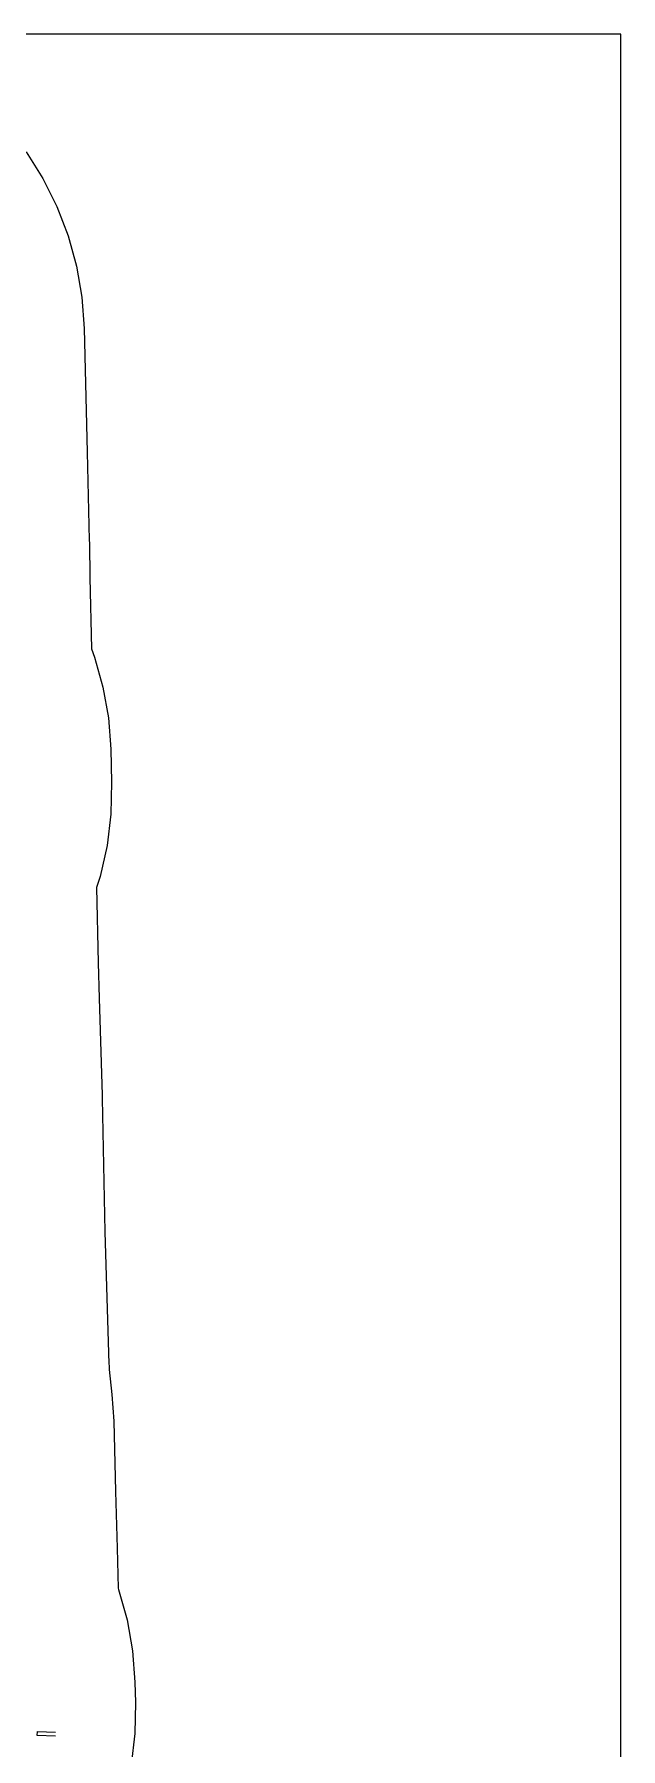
# Model space of a CAD drawing. Header units: metres. Extents: x 376 to 894, y 14078 to 15017.
# Drawn here: x 802.5 to 894.2, y 14749.6 to 15017.4 of the extents above; entities that cross this region are included whole.
import ezdxf

# ---------------------------------------------------------------- set-up
doc = ezdxf.new("R2010")
doc.units = ezdxf.units.M
for name, color, linetype in [('BOUNDARY', 7, 'Continuous'), ('GROUND', 7, 'Continuous'), ('WATER_PIPELINE', 7, 'Continuous')]:
    doc.layers.add(name, color=color, linetype=linetype)

msp = doc.modelspace()

# ---------------------------------------------------------------- linework, layer by layer
at = {"layer": 'BOUNDARY'}
msp.add_lwpolyline([(376.33, 14077.61), (894.21, 14077.61), (894.21, 15017.4), (376.33, 15017.4)], close=True, dxfattribs=at)
at = {"layer": 'GROUND'}
msp.add_lwpolyline([(801.2, 14999.03), (803.82, 14994.88), (806.02, 14990.5), (807.78, 14985.92), (809.09, 14981.19), (809.92, 14976.36), (810.28, 14971.46), (810.74, 14952.12), (811.09, 14938.36), (811.1, 14937.91), (811.18, 14932.54), (811.42, 14921.39), (811.91, 14920.13), (813.22, 14915.42), (814.07, 14910.61), (814.44, 14905.73), (814.58, 14900.56), (814.47, 14895.6), (813.87, 14890.67), (812.78, 14885.82), (812.22, 14884.14), (812.45, 14872.35), (812.62, 14866.83), (813.08, 14851.71), (813.1, 14851.15), (813.51, 14830.34), (813.83, 14820.03), (814.16, 14809.71), (814.17, 14809.42), (814.19, 14808.85), (814.62, 14804.93), (814.9, 14800.78), (815.19, 14789.8), (815.42, 14780.93), (815.58, 14774.65), (815.66, 14774.45), (816.99, 14769.71), (817.85, 14764.87), (818.22, 14759.97), (818.31, 14756.84), (818.2, 14751.95), (817.62, 14747.09)], dxfattribs=at)
at = {"layer": 'WATER_PIPELINE', "color": 252, "linetype": 'Continuous', "lineweight": 9, "flags": 128}
for points in [[(805.79, 14751.57), (802.95, 14751.67), (802.99, 14752.3)], [(802.99, 14752.3), (805.78, 14752.2)]]:
    msp.add_lwpolyline(points, dxfattribs=at)

doc.saveas('drawing.dxf')
